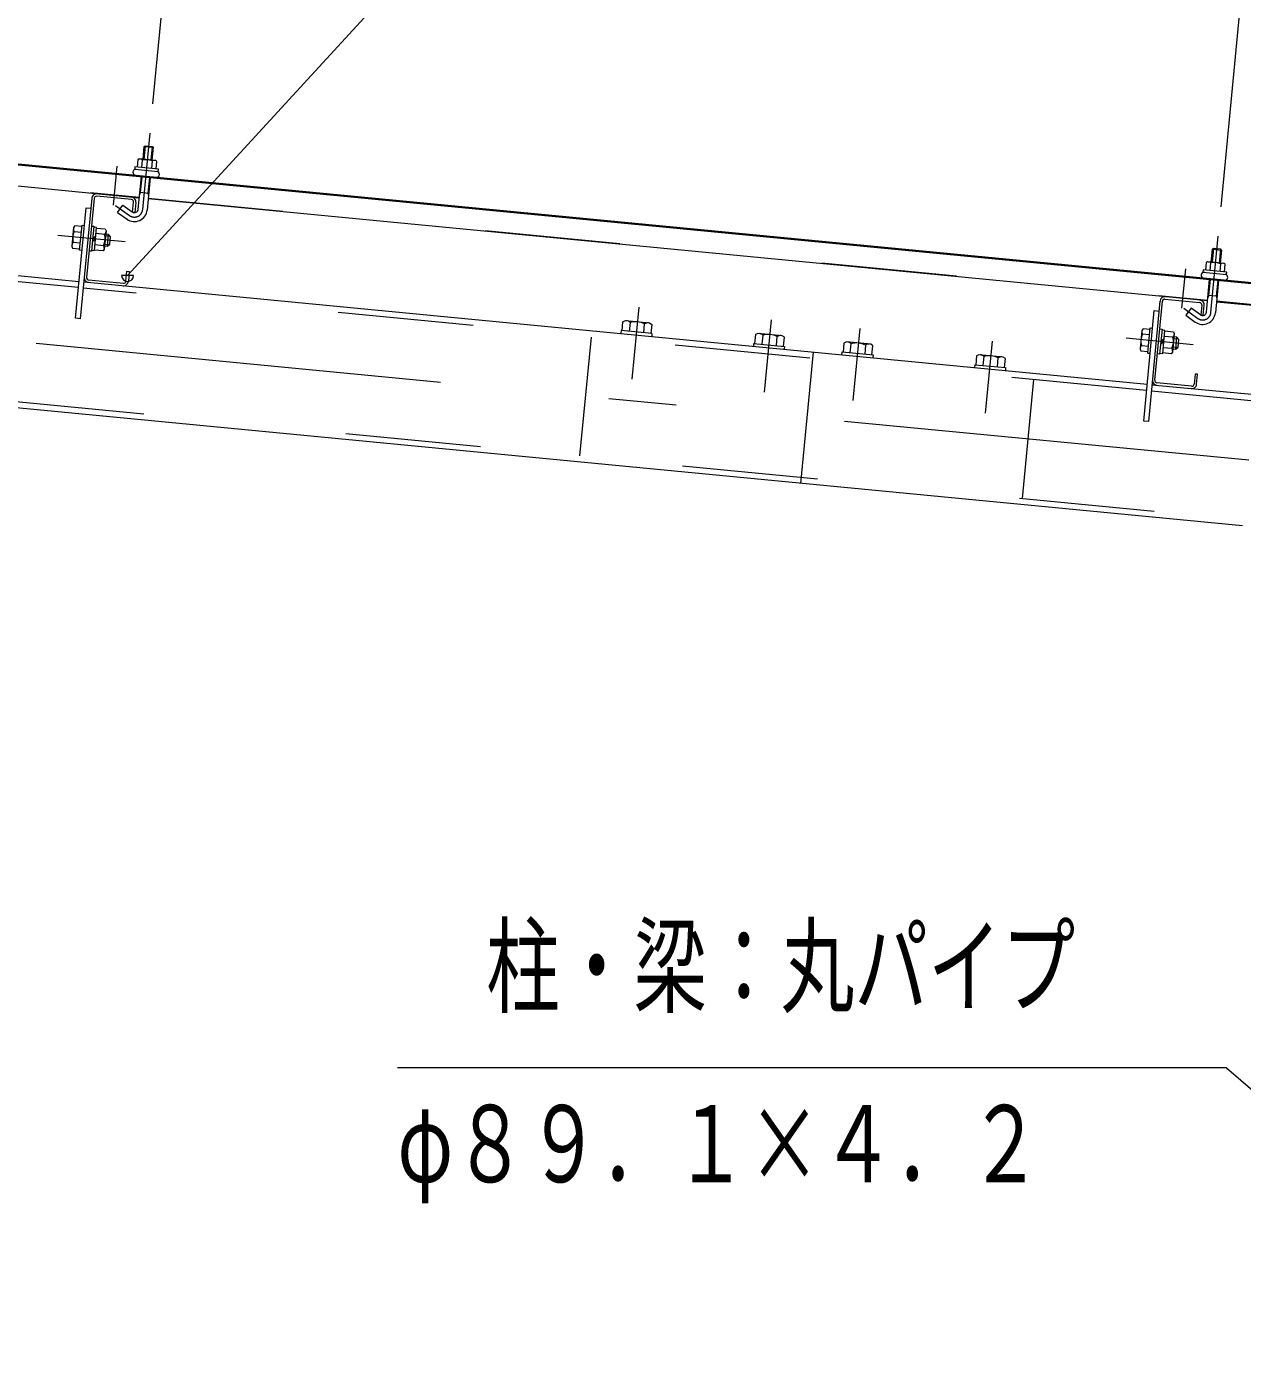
# Model space of a CAD drawing. Units: millimetres, scale not verified. Extents: x -34085 to 34091, y -14700 to 14700.
# Drawn here: x 19595 to 22469, y 8168 to 11308 of the extents above; entities that cross this region are included whole.
import ezdxf
from ezdxf.enums import TextEntityAlignment as Align

# ---------------------------------------------------------------- set-up
doc = ezdxf.new("R2010")
doc.units = ezdxf.units.MM
doc.header["$LTSCALE"] = 80
doc.linetypes.add('USER2', pattern=[10, 4, -6])
doc.linetypes.add('USER3', pattern=[24, 12, -5, 2, -5])
for name, color, linetype, lineweight in [('0-6_2-02BOLD', 7, 'Continuous', 18), ('0-7_2-12HIDDEN', 3, 'USER2', 18), ('0-8_2-22CENTER', 3, 'USER3', 18), ('0-9_2-42THIN', 4, 'Continuous', 18), ('0-A_2-52DIM', 3, 'Continuous', 18)]:
    doc.layers.add(name, color=color, linetype=linetype, lineweight=lineweight)
doc.styles.add('ＭＳ ゴシック', font='')
doc.styles.get('ＭＳ ゴシック').set_extended_font_data('MS Gothic')

msp = doc.modelspace()

# ---------------------------------------------------------------- linework, layer by layer
at = {"layer": '0-6_2-02BOLD'}
for p, q in [((22524.53, 10698.56), (17031.48, 11227.48)), ((17089.49, 11220.14), (22524.35, 10696.82)), ((19861.29, 10902.25), (17356.38, 11143.45)), ((19867.34, 10974.1), (19869.06, 10991.95)), ((19891.69, 10989.77), (19889.96, 10971.92)), ((17203.86, 10947.16), (19718.54, 10705.03)), ((19858.75, 10875.9), (19866.15, 10952.77)), ((19887.06, 10950.75), (19879.66, 10873.89)), ((19754.31, 10901.3), (19736.32, 10714.56)), ((19842.64, 10898.41), (19760.42, 10906.34)), ((19883.44, 10913.18), (19862.54, 10915.19)), ((22387.11, 10659.04), (19882.2, 10900.24)), ((19735.31, 10879.21), (19746.45, 10878.15)), ((19809.86, 10868.06), (19832.09, 10852.21)), ((19845.39, 10868.62), (19847.68, 10892.31)), ((19748.02, 10835.97), (19753.6, 10835.43)), ((19707.4, 10823.19), (19724.13, 10821.58)), ((19757.72, 10805.15), (19750.07, 10798.85)), ((19758.38, 10812.12), (19750.74, 10805.82)), ((19779.19, 10816.28), (19758.97, 10818.22)), ((19721.61, 10795.43), (19704.88, 10797.04)), ((19748.12, 10778.65), (19755.09, 10777.98)), ((19756.45, 10792.07), (19776.67, 10790.13)), ((19785.98, 10788.37), (19791.71, 10793.08)), ((22419.76, 10779.1), (22416.81, 10748.4)), ((22393.16, 10730.89), (22394.88, 10748.74)), ((22417.5, 10746.56), (22415.78, 10728.71)), ((19741.37, 10708.45), (19823.58, 10700.54)), ((22384.57, 10632.69), (22391.97, 10709.56)), ((22412.88, 10707.55), (22405.47, 10630.68)), ((19729.68, 10703.95), (22244.35, 10461.82)), ((22262.14, 10471.35), (22280.12, 10658.09)), ((22286.23, 10663.13), (22368.45, 10655.21)), ((22409.25, 10669.97), (22388.35, 10671.99)), ((22408.01, 10657.03), (22519.49, 10646.3)), ((22261.12, 10636.01), (22272.27, 10634.94)), ((22335.68, 10624.85), (22357.9, 10609.01)), ((21002.57, 10588.42), (21004.62, 10609.66)), ((21021.72, 10608.01), (21019.67, 10586.77)), ((21053.87, 10583.48), (21055.91, 10604.72)), ((21073.35, 10581.6), (21072.68, 10574.63)), ((21313.77, 10558.46), (21313.1, 10551.49)), ((21318.2, 10579.46), (21316.16, 10558.23)), ((21335.3, 10577.82), (21333.25, 10556.58)), ((21367.45, 10553.29), (21369.49, 10574.53)), ((21542.29, 10536.45), (21544.34, 10557.69)), ((21578.53, 10554.4), (21576.49, 10533.17)), ((22230.7, 10553.84), (22247.43, 10552.22)), ((22249.94, 10578.37), (22233.21, 10579.98)), ((22283.52, 10561.94), (22275.89, 10555.64)), ((22284.2, 10568.91), (22276.56, 10562.62)), ((22305, 10573.07), (22284.79, 10575.02)), ((21454.2, 10537.9), (21424.31, 10227.49)), ((21840.78, 10529.15), (21838.74, 10507.91)), ((21857.88, 10527.5), (21855.83, 10506.26)), ((21890.03, 10502.97), (21892.08, 10524.21)), ((22229.43, 10540.76), (22246.17, 10539.15)), ((22245.83, 10535.68), (22251.4, 10535.15)), ((22282.27, 10548.87), (22302.48, 10546.92)), ((21836.35, 10508.14), (21835.69, 10501.17)), ((22255.49, 10460.74), (22499.37, 10437.26)), ((22349.4, 10457.33), (22267.18, 10465.25))]:
    msp.add_line(p, q, dxfattribs=at)
for points in [[(19870.09, 10993.61), (19873.05, 11024.31), (19893.95, 11022.31), (19890.99, 10991.6)], [(19873.05, 11024.31), (19874.96, 11025.89), (19892.37, 11024.22), (19893.95, 11022.31)], [(19901.28, 10970.84), (19903, 10988.68), (19900.13, 10990.72), (19860.94, 10994.5), (19857.74, 10993.04), (19856.02, 10975.19)], [(22469.47, 10126.85), (17145.41, 10639.49), (17175.29, 10949.91), (17192.71, 10948.23)], [(19748.73, 10901.83), (19721.29, 10616.86), (19710.14, 10617.93), (19735.3, 10879.22)], [(19809.86, 10868.06), (19822.06, 10885.15), (19844.28, 10869.31)], [(19853.25, 10891.77), (19850.97, 10868.08), (19845.39, 10868.62)], [(19725.39, 10834.65), (19708.65, 10836.27), (19705.83, 10832.3), (19701.6, 10788.4), (19703.62, 10783.97), (19720.35, 10782.35)], [(19725.59, 10778.35), (19720.02, 10778.89), (19725.72, 10838.12), (19731.3, 10837.58)], [(19753.6, 10835.43), (19747.89, 10776.21), (19742.31, 10776.74)], [(19755.09, 10777.98), (19760.33, 10832.32), (19753.35, 10832.99)], [(19782.47, 10824.91), (19778.24, 10781.02), (19775.41, 10777.05), (19755.2, 10779)], [(19760.23, 10831.3), (19780.46, 10829.35), (19782.47, 10824.91)], [(19779.02, 10789.04), (19785.98, 10788.37), (19788.66, 10816.23)], [(19791.71, 10793.08), (19793.39, 10810.51), (19788.66, 10816.23), (19781.7, 10816.9)], [(22395.9, 10750.41), (22398.86, 10781.11), (22419.76, 10779.1), (22418.19, 10781.01), (22400.77, 10782.69), (22398.86, 10781.11)], [(22427.09, 10727.63), (22428.81, 10745.47), (22425.95, 10747.51), (22386.76, 10751.29), (22383.56, 10749.83), (22381.83, 10731.98)], [(19829.7, 10705.57), (19831.97, 10729.26), (19837.55, 10728.72), (19835.27, 10705.03)], [(22274.54, 10658.63), (22247.1, 10373.65), (22235.96, 10374.72), (22261.12, 10636.01)], [(22373.49, 10649.1), (22371.21, 10625.41), (22376.78, 10624.87), (22379.07, 10648.56)], [(22370.09, 10626.11), (22347.87, 10641.94), (22335.68, 10624.85)], [(21073.35, 10581.6), (21000.19, 10588.65), (20999.52, 10581.68)], [(21004.62, 10609.66), (21010.37, 10612.28), (21067.86, 10606.74), (21073.01, 10603.07), (21070.97, 10581.84)], [(21384.55, 10551.64), (21386.59, 10572.88), (21381.44, 10576.55), (21323.96, 10582.09), (21318.2, 10579.46)], [(22251.2, 10591.45), (22234.46, 10593.06), (22231.64, 10589.09), (22227.41, 10545.19), (22229.43, 10540.76)], [(22245.83, 10535.68), (22251.54, 10594.91), (22257.11, 10594.38)], [(22273.83, 10592.76), (22279.41, 10592.23), (22273.71, 10533), (22268.13, 10533.53)], [(22273.94, 10535.44), (22280.91, 10534.77), (22286.14, 10589.12), (22279.17, 10589.79)], [(22286.04, 10588.1), (22306.27, 10586.15), (22308.29, 10581.71), (22304.06, 10537.81), (22301.23, 10533.85), (22281.01, 10535.79)], [(21313.77, 10558.46), (21386.93, 10551.41), (21386.27, 10544.44)], [(21593.58, 10531.51), (21595.63, 10552.76), (21590.48, 10556.43), (21532.99, 10561.96), (21527.24, 10559.34), (21525.19, 10538.1)], [(22304.83, 10545.83), (22311.79, 10545.16), (22314.48, 10573.03), (22307.51, 10573.7)], [(22311.79, 10545.16), (22317.53, 10549.88), (22319.21, 10567.3), (22314.48, 10573.03)], [(21522.13, 10531.36), (21522.8, 10538.33), (21595.97, 10531.28), (21595.3, 10524.32)], [(21907.13, 10501.32), (21909.18, 10522.56), (21904.03, 10526.23), (21846.54, 10531.77), (21840.78, 10529.15)], [(21836.35, 10508.14), (21909.52, 10501.09), (21908.85, 10494.12)], [(22361.09, 10461.83), (22363.36, 10485.51), (22357.79, 10486.05), (22355.51, 10462.37)]]:
    msp.add_lwpolyline(points, dxfattribs=at)
for points in [[(19850.78, 10975.7), (19850.24, 10970.13), (19905.99, 10964.75), (19906.53, 10970.32)], [(22376.59, 10732.49), (22376.06, 10726.92), (22431.8, 10721.54), (22432.34, 10727.12)]]:
    msp.add_lwpolyline(points, close=True, dxfattribs=at)
for centre, radius, start, end in [((19862.6, 10984.23), 10.06, 50.11574, 110.11574), ((19876.94, 10955.17), 37.62, 66.91203, 102.08795), ((19896.54, 10980.96), 10.06, 58.88425, 118.88425), ((19853.06, 10962.82), 7, 84.4998, 264.4998), ((19901.83, 10958.12), 7, 264.50061, 84.50061), ((19759.88, 10900.77), 11.2, 84.4973, 174.4973), ((19759.88, 10900.77), 5.6, 84.4973, 174.4973), ((19842.1, 10892.84), 5.6, 354.5092, 84.50122), ((19842.1, 10892.84), 11.2, 354.50143, 84.50122), ((19849.61, 10876.78), 30.18, 234.5, 354.5), ((19849.61, 10876.78), 9.19, 234.5, 354.5), ((19740.15, 10806.84), 36.61, 153.47365, 195.52446), ((19715.62, 10829), 10.07, 174.49905, 215.22588), ((19743.91, 10806.48), 36.61, 333.47365, 15.52446), ((19772.23, 10823.55), 10.07, 313.77223, 354.49905), ((19711.84, 10789.77), 10.07, 133.77223, 174.49905), ((19768.45, 10784.32), 10.07, 354.49905, 35.22588), ((22388.42, 10741.02), 10.06, 50.11574, 110.11574), ((22402.74, 10711.96), 37.62, 66.91203, 102.08795), ((22422.36, 10737.75), 10.06, 58.88425, 118.88425), ((19741.9, 10714.02), 11.2, 174.4973, 264.48845), ((19741.9, 10714.02), 5.6, 174.4973, 264.48845), ((22378.87, 10719.61), 7, 84.4998, 264.4998), ((22427.65, 10714.91), 7, 264.50061, 84.50061), ((19824.12, 10706.11), 11.2, 264.49953, 354.50208), ((19824.12, 10706.11), 5.6, 264.49953, 354.5092), ((22285.7, 10657.56), 11.2, 84.4973, 174.4973), ((22285.7, 10657.56), 5.6, 84.4973, 174.4973), ((22367.92, 10649.63), 5.6, 354.5092, 84.50122), ((22367.92, 10649.63), 11.2, 354.50143, 84.50122), ((22375.42, 10633.58), 30.18, 234.5, 354.5), ((22375.42, 10633.58), 9.19, 234.5, 354.5), ((21012.2, 10598.8), 13.24, 44.06885, 84.5), ((21034.49, 10561.5), 48.23, 63.6357, 105.3643), ((21063.49, 10593.86), 13.24, 84.5, 124.92831), ((21325.79, 10568.61), 13.24, 44.06885, 84.5), ((22241.44, 10585.79), 10.07, 174.49905, 215.22588), ((21348.08, 10531.31), 48.23, 63.6357, 105.3643), ((21377.08, 10563.66), 13.24, 84.5, 124.92831), ((21534.82, 10548.48), 13.24, 44.06885, 84.5), ((21557.11, 10511.19), 48.23, 63.6357, 105.3643), ((21586.11, 10543.54), 13.24, 84.5, 124.92831), ((22237.65, 10546.57), 10.07, 133.77223, 174.49905), ((22265.97, 10563.63), 36.61, 153.47365, 195.52446), ((22269.73, 10563.27), 36.61, 333.47365, 15.52446), ((22298.04, 10580.34), 10.07, 313.77223, 354.49905), ((21848.37, 10518.29), 13.24, 44.06885, 84.5), ((21870.66, 10481), 48.23, 63.6357, 105.3643), ((21899.66, 10513.35), 13.24, 84.5, 124.92831), ((22294.26, 10541.12), 10.07, 354.49905, 35.22588), ((22267.71, 10470.82), 11.2, 174.4973, 264.48845), ((22267.71, 10470.82), 5.6, 174.4973, 264.48845), ((22349.93, 10462.9), 11.2, 264.49953, 354.50208), ((22349.93, 10462.9), 5.6, 264.49953, 354.5092)]:
    msp.add_arc(centre, radius, start, end, dxfattribs=at)
at = {"layer": '0-7_2-12HIDDEN'}
for p, q in [((17356.54, 11145.19), (19861.45, 10903.99)), ((19717.12, 10690.39), (17202.45, 10932.53)), ((19882.36, 10901.98), (22387.27, 10660.79)), ((22242.93, 10447.18), (19728.27, 10689.32)), ((17164.23, 10652.44), (22470.88, 10141.48)), ((22408.18, 10658.77), (22519.66, 10648.04)), ((20903.13, 10292.43), (20930.21, 10573.58)), ((21975.38, 10472.95), (21948.3, 10191.8)), ((22254.08, 10446.11), (22497.96, 10422.63))]:
    msp.add_line(p, q, dxfattribs=at)
at = {"layer": '0-8_2-22CENTER'}
for p, q in [((19869.2, 10874.89), (19886.57, 11055.22)), ((19799.85, 10884.96), (19808.77, 10977.63)), ((19804.7, 10884.63), (19838.18, 10860.76)), ((22484.42, 10282.06), (17073.25, 10803.08)), ((19827.39, 10798.43), (19668.87, 10813.71)), ((22395.02, 10631.69), (22412.38, 10812.01)), ((22334.58, 10734.42), (22325.66, 10641.75)), ((21042.47, 10644.36), (21026.03, 10473.64)), ((21339.61, 10443.44), (21356.06, 10614.16)), ((22330.52, 10641.43), (22363.99, 10617.56)), ((21565.09, 10594.03), (21548.65, 10423.32)), ((21862.2, 10393.13), (21878.64, 10563.84)), ((22353.2, 10555.23), (22194.68, 10570.5))]:
    msp.add_line(p, q, dxfattribs=at)
for centre in [(19849.61, 10876.78), (22375.42, 10633.58)]:
    msp.add_arc(centre, 19.69, 234.5, 354.5, dxfattribs=at)
at = {"layer": '0-9_2-42THIN'}
for p, q in [((19874.96, 11025.89), (19871.83, 10993.45)), ((19889.25, 10991.77), (19892.37, 11024.21)), ((19781.36, 10813.42), (19791.81, 10812.41)), ((19789.8, 10791.51), (19779.35, 10792.52)), ((22400.77, 10782.69), (22397.65, 10750.24)), ((22415.07, 10748.56), (22418.19, 10781.01)), ((22390.09, 10671.82), (22393.71, 10709.39)), ((22411.13, 10707.71), (22407.51, 10670.14)), ((22387.72, 10665.49), (22390.09, 10671.82)), ((22407.51, 10670.14), (22408.63, 10663.47)), ((22307.18, 10570.21), (22317.63, 10569.2)), ((22315.61, 10548.3), (22305.17, 10549.31))]:
    msp.add_line(p, q, dxfattribs=at)
for points in [[(19861.91, 10908.69), (19864.28, 10915.02), (19867.9, 10952.6)], [(19885.31, 10950.92), (19881.7, 10913.35), (19882.81, 10906.68)]]:
    msp.add_lwpolyline(points, dxfattribs=at)
at = {"layer": '0-A_2-52DIM'}
for p, q in [((22446.34, 13565.9), (19833.41, 10718.92)), ((19893.27, 11124.9), (19942.2, 11633.02)), ((22419.09, 10881.69), (22469.06, 11400.62)), ((19847.41, 10718.92), (19819.41, 10718.92)), ((22431.44, 8845.48), (20471.45, 8845.48)), ((22431.44, 8845.48), (23218.41, 8167.82))]:
    msp.add_line(p, q, dxfattribs=at)
msp.add_arc((19833.41, 10718.92), 14, 180, 0, dxfattribs=at)

# ---------------------------------------------------------------- texts
at = {"layer": '0-A_2-52DIM', "color": 7, "style": 'ＭＳ ゴシック', "width": 0.7}
for s, p in [('柱・梁：丸パイプ', (20681.45, 8940.36)), ('φ８９．１×４．２', (20471.45, 8520.35))]:
    msp.add_text(s, height=182.3, dxfattribs=at).set_placement(p, align=Align.BOTTOM_LEFT)

doc.saveas('drawing.dxf')
